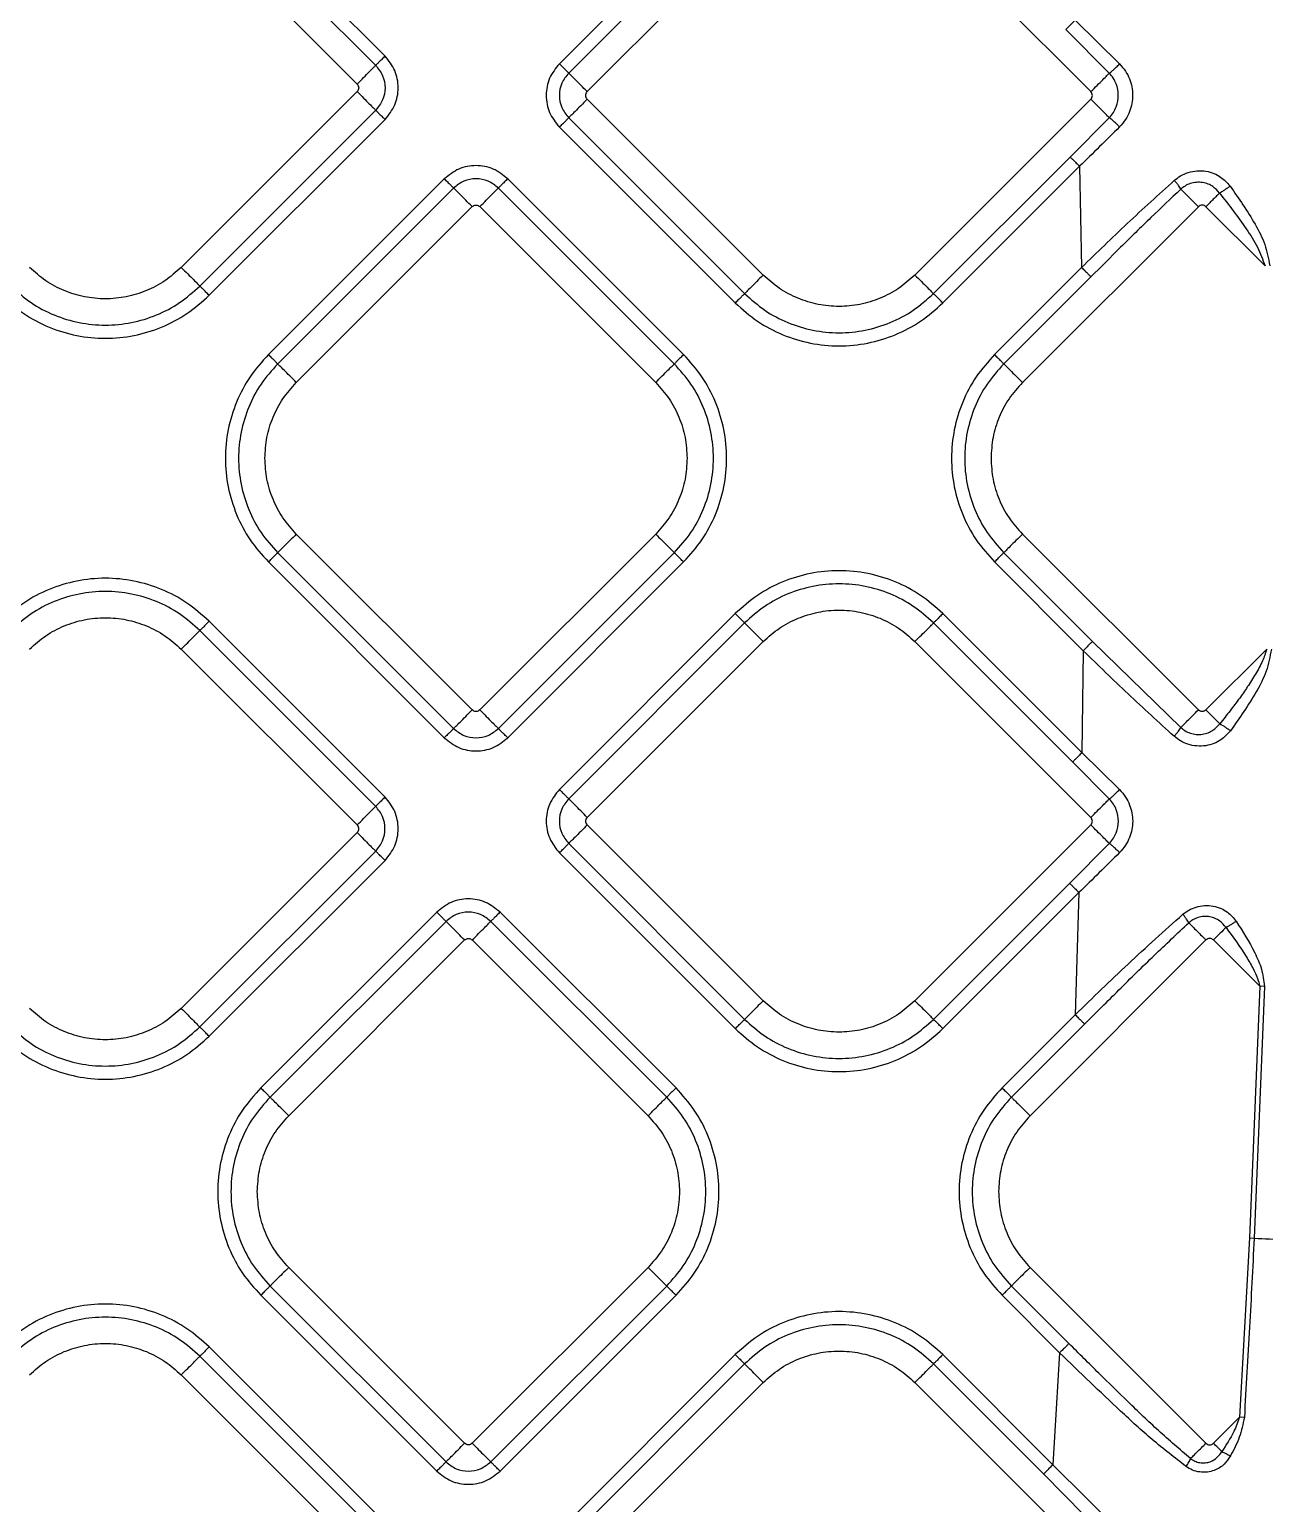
# Model space of a CAD drawing. Extents: x 400 to 501, y 484 to 634.
# Drawn here: x 463.91 to 468.53, y 547.55 to 553.08 of the extents above; entities that cross this region are included whole.
import ezdxf

# ---------------------------------------------------------------- set-up
doc = ezdxf.new("R2010")
doc.units = 0
doc.header["$MEASUREMENT"] = 0
doc.layers.add('DIM', color=3, linetype='Continuous')
doc.layers.add('GEOMETRY', color=3, linetype='Continuous', lineweight=25)

# ---------------------------------------------------------------- blocks, each defined once
blk = doc.blocks.new('2026 GRANDEE')
at = {"layer": 'GEOMETRY', "ltscale": 16}
for p, q in [((14.7777, -43.8971), (14.1189, -43.2383)), ((14.8126, -43.8623), (14.1538, -43.2034)), ((16.1244, -43.2319), (15.4656, -43.8908)), ((16.1593, -43.2668), (15.5005, -43.9256)), ((14.0492, -43.308), (14.708, -43.9669)), ((15.5702, -43.9954), (16.229, -43.3365)), ((16.7971, -43.3365), (17.456, -43.9954)), ((17.3974, -43.7276), (17.5637, -43.8915)), ((17.5251, -43.9262), (17.3625, -43.7624)), ((14.708, -43.9951), (14.0492, -44.654)), ((14.1189, -44.7237), (14.7777, -44.0649)), ((16.229, -44.6825), (15.5702, -44.0236)), ((17.456, -44.0236), (16.7971, -44.6825)), ((14.1538, -44.7586), (14.8126, -44.0997)), ((15.4656, -44.1282), (16.1244, -44.7871)), ((15.5005, -44.0934), (16.1593, -44.7522)), ((17.3787, -44.2403), (17.5252, -44.0929)), ((16.8669, -44.7522), (17.3787, -44.2403)), ((16.9017, -44.7871), (17.4136, -44.2752)), ((17.4136, -44.2752), (17.4216, -44.6543)), ((15.0346, -44.3218), (14.3758, -44.9806)), ((15.9309, -44.9806), (15.2721, -44.3218)), ((15.0695, -44.3566), (14.4107, -45.0154)), ((15.896, -45.0154), (15.2372, -44.3566)), ((14.4804, -45.0852), (15.1392, -44.4263)), ((15.1675, -44.4263), (15.8263, -45.0852)), ((17.8587, -44.4264), (17.1999, -45.0852)), ((18.1086, -44.648), (17.887, -44.4264)), ((17.4216, -44.6543), (17.0953, -44.9806)), ((17.4564, -44.6892), (17.1301, -45.0155)), ((15.1392, -46.3121), (14.4804, -45.6533)), ((15.8263, -45.6533), (15.1675, -46.3121)), ((17.1999, -45.6533), (17.8587, -46.3122)), ((14.4107, -45.723), (15.0695, -46.3819)), ((15.2372, -46.3819), (15.896, -45.723)), ((17.1301, -45.7231), (17.4625, -46.0554)), ((14.3758, -45.7579), (15.0346, -46.4167)), ((15.2721, -46.4167), (15.9309, -45.7579)), ((17.0953, -45.7579), (17.4276, -46.0902)), ((16.1245, -45.9514), (15.4656, -46.6103)), ((17.4227, -46.4724), (16.9018, -45.9514)), ((14.8126, -46.6388), (14.1537, -45.9799)), ((16.1593, -45.9863), (15.5005, -46.6451)), ((17.3879, -46.5073), (16.8669, -45.9863)), ((14.7777, -46.6736), (14.1189, -46.0148)), ((15.5702, -46.7149), (16.229, -46.056)), ((16.7972, -46.056), (17.456, -46.7149)), ((17.4625, -46.0554), (17.7928, -46.3781)), ((14.0491, -46.0845), (14.708, -46.7434)), ((17.4276, -46.0902), (17.4227, -46.4724)), ((18.1147, -46.0845), (17.887, -46.3122)), ((17.5253, -46.6456), (17.3879, -46.5073)), ((17.4227, -46.4724), (17.5635, -46.611)), ((14.708, -46.7716), (14.0491, -47.4305)), ((16.229, -47.402), (15.5702, -46.7431)), ((17.456, -46.7431), (16.7972, -47.402)), ((15.5005, -46.8129), (16.1593, -47.4717)), ((17.3768, -46.9618), (17.5253, -46.8124)), ((14.1189, -47.5002), (14.7777, -46.8414)), ((14.1537, -47.5351), (14.8126, -46.8762)), ((15.4656, -46.8477), (16.1245, -47.5066)), ((16.8669, -47.4717), (17.3768, -46.9618)), ((16.9018, -47.5066), (17.4117, -46.9966)), ((17.4117, -46.9966), (17.3978, -47.4546)), ((15.0061, -47.0698), (14.3473, -47.7286)), ((15.041, -47.1046), (14.3821, -47.7635)), ((15.8675, -47.7635), (15.2087, -47.1046)), ((15.9024, -47.7286), (15.2436, -47.0698)), ((14.4519, -47.8332), (15.1107, -47.1744)), ((15.139, -47.1744), (15.7978, -47.8332)), ((17.8872, -47.1743), (17.2284, -47.8332)), ((18.0887, -47.3476), (17.9155, -47.1743)), ((18.0887, -47.3476), (18.0503, -48.2908)), ((18.1063, -47.3481), (18.0679, -48.2917)), ((18.1063, -47.3481), (18.0887, -47.3476)), ((17.3978, -47.4546), (17.1238, -47.7286)), ((17.4327, -47.4894), (17.1587, -47.7634)), ((18.0502, -48.2908), (18.0134, -48.9623)), ((18.0503, -48.2908), (18.0679, -48.2917)), ((15.1107, -49.0602), (14.4519, -48.4013)), ((15.7978, -48.4013), (15.139, -49.0602)), ((17.2284, -48.4013), (17.8872, -49.0601)), ((14.3821, -48.4711), (15.041, -49.1299)), ((15.2087, -49.1299), (15.8675, -48.4711)), ((17.1587, -48.471), (17.3741, -48.6865)), ((14.3473, -48.5059), (15.0061, -49.1647)), ((15.2436, -49.1648), (15.9024, -48.5059)), ((17.1238, -48.5059), (17.3393, -48.7214)), ((14.8126, -49.3583), (14.1538, -48.6994)), ((14.7777, -49.3931), (14.1189, -48.7343)), ((16.1244, -48.7279), (15.4656, -49.3868)), ((16.1593, -48.7628), (15.5005, -49.4216)), ((17.2794, -49.1753), (16.8669, -48.7628)), ((17.3143, -49.1405), (16.9017, -48.7279)), ((17.3393, -48.7214), (17.3143, -49.1405)), ((14.0492, -48.804), (14.708, -49.4629)), ((15.5702, -49.4914), (16.229, -48.8325)), ((16.7971, -48.8325), (17.456, -49.4914)), ((17.9155, -49.0601), (18.0134, -48.9623)), ((18.031, -48.9633), (18.0134, -48.9623)), ((17.3143, -49.1405), (17.5644, -49.39)), ((17.5238, -49.4235), (17.2794, -49.1753))]:
    blk.add_line(p, q, dxfattribs=at)
for points in [[(17.3974, -43.7276), (17.3932, -43.7317), (17.3849, -43.74), (17.3741, -43.7508), (17.3658, -43.7591), (17.3636, -43.7613), (17.3625, -43.7624)], [(14.708, -43.9669), (14.7163, -43.9586), (14.7328, -43.942), (14.7545, -43.9204), (14.7711, -43.9038), (14.7755, -43.8993), (14.7777, -43.8971)], [(14.8126, -43.8623), (14.8085, -43.8664), (14.8002, -43.8747), (14.7893, -43.8855), (14.781, -43.8938), (14.7788, -43.896), (14.7777, -43.8971)], [(15.4656, -43.8908), (15.4697, -43.8949), (15.478, -43.9032), (15.4888, -43.914), (15.4971, -43.9223), (15.4993, -43.9245), (15.5005, -43.9256)], [(15.5702, -43.9954), (15.5619, -43.9871), (15.5453, -43.9705), (15.5237, -43.9489), (15.5071, -43.9323), (15.5027, -43.9279), (15.5005, -43.9256)], [(17.456, -43.9954), (17.464, -43.9873), (17.4801, -43.9713), (17.5012, -43.9501), (17.5178, -43.9336), (17.5227, -43.9287), (17.5251, -43.9262)], [(14.708, -43.9951), (14.7163, -44.0034), (14.7328, -44.02), (14.7545, -44.0416), (14.7711, -44.0582), (14.7755, -44.0626), (14.7777, -44.0649)], [(14.7777, -44.0649), (14.7788, -44.066), (14.781, -44.0682), (14.7893, -44.0765), (14.8002, -44.0873), (14.8085, -44.0956), (14.8126, -44.0997)], [(15.5702, -44.0236), (15.5619, -44.0319), (15.5453, -44.0485), (15.5237, -44.0701), (15.5071, -44.0867), (15.5027, -44.0912), (15.5005, -44.0934)], [(17.5252, -44.0929), (17.5228, -44.0904), (17.5179, -44.0856), (17.5013, -44.069), (17.4801, -44.0478), (17.464, -44.0317), (17.456, -44.0236)], [(15.4656, -44.1282), (15.4697, -44.1241), (15.478, -44.1158), (15.4888, -44.105), (15.4971, -44.0967), (15.4993, -44.0945), (15.5005, -44.0934)], [(17.3787, -44.2403), (17.3799, -44.2414), (17.3821, -44.2436), (17.3904, -44.2519), (17.4012, -44.2628), (17.4095, -44.271), (17.4136, -44.2752)], [(15.0346, -44.3218), (15.0388, -44.3259), (15.047, -44.3342), (15.0579, -44.345), (15.0662, -44.3533), (15.0684, -44.3555), (15.0695, -44.3566)], [(15.2721, -44.3218), (15.2679, -44.3259), (15.2597, -44.3342), (15.2488, -44.345), (15.2405, -44.3533), (15.2383, -44.3555), (15.2372, -44.3566)], [(15.1392, -44.4263), (15.1309, -44.4181), (15.1144, -44.4015), (15.0927, -44.3798), (15.0761, -44.3633), (15.0717, -44.3588), (15.0695, -44.3566)], [(15.1675, -44.4263), (15.1758, -44.4181), (15.1923, -44.4015), (15.214, -44.3798), (15.2306, -44.3633), (15.235, -44.3588), (15.2372, -44.3566)], [(17.7931, -44.3607), (17.7962, -44.3639), (17.8026, -44.3702), (17.8186, -44.3862), (17.8377, -44.4053), (17.8517, -44.4193), (17.8587, -44.4264)], [(17.9381, -44.3752), (17.9346, -44.3787), (17.9276, -44.3857), (17.915, -44.3984), (17.9013, -44.4121), (17.8917, -44.4216), (17.887, -44.4264)], [(14.0492, -44.654), (14.0295, -44.6715), (13.9902, -44.7066), (13.9197, -44.7433), (13.844, -44.7665), (13.7651, -44.7742), (13.6862, -44.7665), (13.6105, -44.7433), (13.54, -44.7066), (13.5007, -44.6715), (13.481, -44.654)], [(14.0492, -44.654), (14.0575, -44.6622), (14.074, -44.6788), (14.0957, -44.7005), (14.1123, -44.7171), (14.1167, -44.7215), (14.1189, -44.7237)], [(16.229, -44.6825), (16.2207, -44.6908), (16.2042, -44.7073), (16.1825, -44.729), (16.1659, -44.7456), (16.1615, -44.75), (16.1593, -44.7522)], [(16.7971, -44.6825), (16.7775, -44.7), (16.7382, -44.7351), (16.6677, -44.7718), (16.592, -44.795), (16.5131, -44.8027), (16.4342, -44.795), (16.3585, -44.7718), (16.288, -44.7351), (16.2487, -44.7), (16.229, -44.6825)], [(16.7971, -44.6825), (16.8054, -44.6908), (16.822, -44.7073), (16.8436, -44.729), (16.8602, -44.7456), (16.8647, -44.75), (16.8669, -44.7522)], [(17.4216, -44.6543), (17.4257, -44.6585), (17.434, -44.6667), (17.4448, -44.6776), (17.4531, -44.6859), (17.4553, -44.6881), (17.4564, -44.6892)], [(13.4113, -44.7237), (13.4358, -44.7455), (13.4847, -44.7892), (13.5726, -44.835), (13.6668, -44.8638), (13.7651, -44.8734), (13.8634, -44.8638), (13.9576, -44.835), (14.0455, -44.7892), (14.0944, -44.7455), (14.1189, -44.7237)], [(14.1538, -44.7586), (14.1496, -44.7544), (14.1413, -44.7461), (14.1305, -44.7353), (14.1222, -44.727), (14.12, -44.7248), (14.1189, -44.7237)], [(13.3765, -44.7586), (13.4033, -44.7825), (13.4571, -44.8305), (13.5536, -44.8808), (13.6571, -44.9125), (13.7651, -44.9231), (13.8731, -44.9125), (13.9766, -44.8808), (14.0731, -44.8305), (14.1269, -44.7825), (14.1538, -44.7586)], [(16.1244, -44.7871), (16.1286, -44.7829), (16.1368, -44.7746), (16.1477, -44.7638), (16.156, -44.7555), (16.1582, -44.7533), (16.1593, -44.7522)], [(16.1244, -44.7871), (16.1513, -44.8111), (16.2051, -44.859), (16.3016, -44.9093), (16.4051, -44.941), (16.5131, -44.9516), (16.621, -44.941), (16.7246, -44.9093), (16.8211, -44.859), (16.8748, -44.8111), (16.9017, -44.7871)], [(16.1593, -44.7522), (16.1838, -44.774), (16.2327, -44.8177), (16.3205, -44.8635), (16.4148, -44.8923), (16.5131, -44.9019), (16.6114, -44.8923), (16.7056, -44.8635), (16.7934, -44.8177), (16.8424, -44.774), (16.8669, -44.7522)], [(16.9017, -44.7871), (16.8976, -44.7829), (16.8893, -44.7746), (16.8785, -44.7638), (16.8702, -44.7555), (16.868, -44.7533), (16.8669, -44.7522)], [(14.3758, -44.9806), (14.3518, -45.0075), (14.3038, -45.0612), (14.2536, -45.1577), (14.2218, -45.2613), (14.2113, -45.3692), (14.2218, -45.4772), (14.2536, -45.5807), (14.3038, -45.6772), (14.3518, -45.731), (14.3758, -45.7579)], [(14.4107, -45.0154), (14.3888, -45.0399), (14.3451, -45.0889), (14.2994, -45.1767), (14.2705, -45.271), (14.2609, -45.3692), (14.2705, -45.4675), (14.2994, -45.5618), (14.3451, -45.6496), (14.3888, -45.6986), (14.4107, -45.723)], [(14.3758, -44.9806), (14.3799, -44.9847), (14.3882, -44.993), (14.399, -45.0038), (14.4073, -45.0121), (14.4095, -45.0143), (14.4107, -45.0154)], [(14.4804, -45.0852), (14.4721, -45.0769), (14.4555, -45.0603), (14.4339, -45.0387), (14.4173, -45.0221), (14.4129, -45.0177), (14.4107, -45.0154)], [(15.8263, -45.0852), (15.8346, -45.0769), (15.8512, -45.0603), (15.8728, -45.0387), (15.8894, -45.0221), (15.8938, -45.0177), (15.896, -45.0154)], [(15.9309, -44.9806), (15.9268, -44.9847), (15.9185, -44.993), (15.9077, -45.0038), (15.8994, -45.0121), (15.8972, -45.0143), (15.896, -45.0154)], [(15.896, -45.723), (15.9179, -45.6986), (15.9616, -45.6496), (16.0073, -45.5618), (16.0362, -45.4675), (16.0458, -45.3692), (16.0362, -45.271), (16.0073, -45.1767), (15.9616, -45.0889), (15.9179, -45.0399), (15.896, -45.0154)], [(15.9309, -45.7579), (15.9549, -45.731), (16.0029, -45.6772), (16.0531, -45.5807), (16.0849, -45.4772), (16.0954, -45.3692), (16.0849, -45.2613), (16.0531, -45.1577), (16.0029, -45.0612), (15.9549, -45.0075), (15.9309, -44.9806)], [(17.0953, -44.9806), (17.0713, -45.0075), (17.0233, -45.0613), (16.973, -45.1578), (16.9413, -45.2613), (16.9308, -45.3693), (16.9413, -45.4772), (16.973, -45.5808), (17.0233, -45.6773), (17.0713, -45.731), (17.0953, -45.7579)], [(17.1301, -45.0155), (17.1083, -45.04), (17.0646, -45.0889), (17.0189, -45.1767), (16.99, -45.271), (16.9804, -45.3693), (16.99, -45.4675), (17.0189, -45.5618), (17.0646, -45.6496), (17.1083, -45.6986), (17.1301, -45.7231)], [(17.0953, -44.9806), (17.0994, -44.9848), (17.1077, -44.993), (17.1185, -45.0039), (17.1268, -45.0122), (17.129, -45.0144), (17.1301, -45.0155)], [(17.1301, -45.0155), (17.1324, -45.0177), (17.1368, -45.0221), (17.1534, -45.0387), (17.175, -45.0604), (17.1916, -45.0769), (17.1999, -45.0852)], [(14.3627, -45.3692), (14.3642, -45.3429), (14.3672, -45.2903), (14.3912, -45.2146), (14.4277, -45.1441), (14.4628, -45.1048), (14.4804, -45.0852)], [(15.8263, -45.0852), (15.8439, -45.1048), (15.879, -45.1441), (15.9155, -45.2146), (15.9395, -45.2903), (15.9425, -45.3429), (15.944, -45.3692)], [(17.1999, -45.0852), (17.1823, -45.1049), (17.1472, -45.1441), (17.1107, -45.2147), (17.0867, -45.2904), (17.0837, -45.343), (17.0822, -45.3693)], [(14.4804, -45.6533), (14.4628, -45.6337), (14.4277, -45.5944), (14.3912, -45.5238), (14.3672, -45.4481), (14.3642, -45.3955), (14.3627, -45.3692)], [(15.944, -45.3692), (15.9425, -45.3955), (15.9395, -45.4481), (15.9155, -45.5238), (15.879, -45.5944), (15.8439, -45.6337), (15.8263, -45.6533)], [(17.0822, -45.3693), (17.0837, -45.3956), (17.0867, -45.4482), (17.1107, -45.5239), (17.1472, -45.5944), (17.1823, -45.6337), (17.1999, -45.6533)], [(14.4804, -45.6533), (14.4721, -45.6616), (14.4555, -45.6781), (14.4339, -45.6998), (14.4173, -45.7164), (14.4129, -45.7208), (14.4107, -45.723)], [(15.8263, -45.6533), (15.8346, -45.6616), (15.8512, -45.6781), (15.8728, -45.6998), (15.8894, -45.7164), (15.8938, -45.7208), (15.896, -45.723)], [(17.1999, -45.6533), (17.1916, -45.6616), (17.175, -45.6782), (17.1534, -45.6998), (17.1368, -45.7164), (17.1324, -45.7208), (17.1301, -45.7231)], [(14.3758, -45.7579), (14.3799, -45.7537), (14.3882, -45.7455), (14.399, -45.7346), (14.4073, -45.7263), (14.4095, -45.7241), (14.4107, -45.723)], [(15.9309, -45.7579), (15.9268, -45.7537), (15.9185, -45.7455), (15.9077, -45.7346), (15.8994, -45.7263), (15.8972, -45.7241), (15.896, -45.723)], [(17.0953, -45.7579), (17.0994, -45.7538), (17.1077, -45.7455), (17.1185, -45.7347), (17.1268, -45.7264), (17.129, -45.7242), (17.1301, -45.7231)], [(16.9018, -45.9514), (16.8749, -45.9274), (16.8211, -45.8795), (16.7246, -45.8292), (16.6211, -45.7975), (16.5131, -45.7869), (16.4051, -45.7975), (16.3016, -45.8292), (16.2051, -45.8795), (16.1513, -45.9274), (16.1245, -45.9514)], [(14.1537, -45.9799), (14.1268, -45.956), (14.0731, -45.908), (13.9766, -45.8577), (13.873, -45.826), (13.7651, -45.8154), (13.6571, -45.826), (13.5536, -45.8577), (13.4571, -45.908), (13.4033, -45.956), (13.3764, -45.9799)], [(16.8669, -45.9863), (16.8424, -45.9645), (16.7935, -45.9208), (16.7056, -45.875), (16.6114, -45.8462), (16.5131, -45.8366), (16.4148, -45.8462), (16.3206, -45.875), (16.2327, -45.9208), (16.1838, -45.9645), (16.1593, -45.9863)], [(14.1189, -46.0148), (14.0944, -45.993), (14.0454, -45.9493), (13.9576, -45.9035), (13.8634, -45.8747), (13.7651, -45.8651), (13.6668, -45.8747), (13.5725, -45.9035), (13.4847, -45.9493), (13.4358, -45.993), (13.4113, -46.0148)], [(16.1245, -45.9514), (16.1286, -45.9556), (16.1369, -45.9639), (16.1477, -45.9747), (16.156, -45.983), (16.1582, -45.9852), (16.1593, -45.9863)], [(16.229, -46.056), (16.2487, -46.0385), (16.288, -46.0034), (16.3585, -45.9667), (16.4342, -45.9435), (16.5131, -45.9358), (16.592, -45.9435), (16.6677, -45.9667), (16.7382, -46.0034), (16.7775, -46.0385), (16.7972, -46.056)], [(16.9018, -45.9514), (16.8976, -45.9556), (16.8893, -45.9639), (16.8785, -45.9747), (16.8702, -45.983), (16.868, -45.9852), (16.8669, -45.9863)], [(13.481, -46.0845), (13.5007, -46.067), (13.54, -46.0319), (13.6105, -45.9952), (13.6862, -45.972), (13.7651, -45.9643), (13.844, -45.972), (13.9197, -45.9952), (13.9902, -46.0319), (14.0295, -46.067), (14.0491, -46.0845)], [(14.1537, -45.9799), (14.1496, -45.9841), (14.1413, -45.9924), (14.1305, -46.0032), (14.1222, -46.0115), (14.12, -46.0137), (14.1189, -46.0148)], [(16.229, -46.056), (16.2208, -46.0477), (16.2042, -46.0312), (16.1826, -46.0095), (16.166, -45.9929), (16.1615, -45.9885), (16.1593, -45.9863)], [(16.7972, -46.056), (16.8055, -46.0477), (16.822, -46.0312), (16.8437, -46.0095), (16.8603, -45.9929), (16.8647, -45.9885), (16.8669, -45.9863)], [(14.0491, -46.0845), (14.0574, -46.0763), (14.074, -46.0597), (14.0956, -46.038), (14.1122, -46.0214), (14.1167, -46.017), (14.1189, -46.0148)], [(17.4625, -46.0554), (17.4614, -46.0565), (17.4591, -46.0587), (17.4508, -46.067), (17.44, -46.0778), (17.4317, -46.0861), (17.4276, -46.0902)], [(15.0695, -46.3819), (15.0717, -46.3796), (15.0761, -46.3752), (15.0927, -46.3586), (15.1144, -46.337), (15.1309, -46.3204), (15.1392, -46.3121)], [(15.1675, -46.3121), (15.1758, -46.3204), (15.1923, -46.337), (15.214, -46.3586), (15.2306, -46.3752), (15.235, -46.3796), (15.2372, -46.3819)], [(17.7928, -46.3781), (17.7959, -46.375), (17.8022, -46.3687), (17.8182, -46.3527), (17.8374, -46.3334), (17.8516, -46.3193), (17.8587, -46.3122)], [(17.939, -46.3642), (17.9355, -46.3607), (17.9285, -46.3537), (17.9156, -46.3408), (17.9016, -46.3268), (17.8919, -46.317), (17.887, -46.3122)], [(15.0695, -46.3819), (15.0684, -46.383), (15.0662, -46.3852), (15.0579, -46.3935), (15.047, -46.4043), (15.0388, -46.4126), (15.0346, -46.4167)], [(15.2721, -46.4167), (15.2679, -46.4126), (15.2597, -46.4043), (15.2488, -46.3935), (15.2405, -46.3852), (15.2383, -46.383), (15.2372, -46.3819)], [(17.4227, -46.4724), (17.4186, -46.4766), (17.4103, -46.4848), (17.3995, -46.4957), (17.3912, -46.504), (17.389, -46.5062), (17.3879, -46.5073)], [(15.4656, -46.6103), (15.4698, -46.6144), (15.478, -46.6227), (15.4889, -46.6335), (15.4972, -46.6418), (15.4994, -46.644), (15.5005, -46.6451)], [(14.708, -46.7434), (14.7163, -46.7351), (14.7328, -46.7185), (14.7545, -46.6969), (14.7711, -46.6803), (14.7755, -46.6759), (14.7777, -46.6736)], [(14.8126, -46.6388), (14.8084, -46.6429), (14.8001, -46.6512), (14.7893, -46.662), (14.781, -46.6703), (14.7788, -46.6725), (14.7777, -46.6736)], [(15.5702, -46.7149), (15.5619, -46.7066), (15.5454, -46.69), (15.5237, -46.6684), (15.5071, -46.6518), (15.5027, -46.6473), (15.5005, -46.6451)], [(17.456, -46.7149), (17.4641, -46.7068), (17.4802, -46.6906), (17.5015, -46.6694), (17.5181, -46.6528), (17.5229, -46.648), (17.5253, -46.6456)], [(14.708, -46.7716), (14.7163, -46.7799), (14.7328, -46.7965), (14.7545, -46.8181), (14.7711, -46.8347), (14.7755, -46.8392), (14.7777, -46.8414)], [(15.5702, -46.7431), (15.5619, -46.7514), (15.5454, -46.768), (15.5237, -46.7896), (15.5071, -46.8062), (15.5027, -46.8106), (15.5005, -46.8129)], [(17.5253, -46.8124), (17.5228, -46.81), (17.518, -46.8051), (17.5014, -46.7886), (17.4802, -46.7673), (17.4641, -46.7512), (17.456, -46.7431)], [(15.4656, -46.8477), (15.4698, -46.8436), (15.478, -46.8353), (15.4889, -46.8245), (15.4972, -46.8162), (15.4994, -46.814), (15.5005, -46.8129)], [(14.8126, -46.8762), (14.8084, -46.8721), (14.8001, -46.8638), (14.7893, -46.853), (14.781, -46.8447), (14.7788, -46.8425), (14.7777, -46.8414)], [(17.3768, -46.9618), (17.3779, -46.9629), (17.3801, -46.9651), (17.3884, -46.9734), (17.3992, -46.9842), (17.4075, -46.9925), (17.4117, -46.9966)], [(15.0061, -47.0698), (15.0103, -47.0739), (15.0185, -47.0822), (15.0294, -47.093), (15.0377, -47.1013), (15.0399, -47.1035), (15.041, -47.1046)], [(15.1107, -47.1744), (15.1024, -47.1661), (15.0859, -47.1495), (15.0642, -47.1279), (15.0476, -47.1113), (15.0432, -47.1069), (15.041, -47.1046)], [(15.139, -47.1744), (15.1473, -47.1661), (15.1638, -47.1495), (15.1855, -47.1279), (15.2021, -47.1113), (15.2065, -47.1069), (15.2087, -47.1046)], [(15.2436, -47.0698), (15.2394, -47.0739), (15.2311, -47.0822), (15.2203, -47.093), (15.212, -47.1013), (15.2098, -47.1035), (15.2087, -47.1046)], [(17.8229, -47.1101), (17.8263, -47.1134), (17.8329, -47.12), (17.8486, -47.1357), (17.867, -47.1542), (17.8805, -47.1676), (17.8872, -47.1743)], [(17.9624, -47.1274), (17.9554, -47.1344), (17.9414, -47.1484), (17.9241, -47.1657), (17.9155, -47.1743)], [(14.0491, -47.4305), (14.0295, -47.448), (13.9902, -47.4831), (13.9197, -47.5198), (13.844, -47.543), (13.7651, -47.5507), (13.6862, -47.543), (13.6105, -47.5198), (13.54, -47.4831), (13.5007, -47.448), (13.481, -47.4305)], [(14.0491, -47.4305), (14.0574, -47.4388), (14.074, -47.4553), (14.0956, -47.477), (14.1122, -47.4936), (14.1167, -47.498), (14.1189, -47.5002)], [(16.229, -47.402), (16.2208, -47.4102), (16.2042, -47.4268), (16.1826, -47.4485), (16.166, -47.4651), (16.1615, -47.4695), (16.1593, -47.4717)], [(16.7972, -47.402), (16.7775, -47.4195), (16.7382, -47.4546), (16.6677, -47.4913), (16.592, -47.5145), (16.5131, -47.5222), (16.4342, -47.5145), (16.3585, -47.4913), (16.288, -47.4546), (16.2487, -47.4195), (16.229, -47.402)], [(16.7972, -47.402), (16.8055, -47.4102), (16.822, -47.4268), (16.8437, -47.4485), (16.8603, -47.4651), (16.8647, -47.4695), (16.8669, -47.4717)], [(13.4113, -47.5002), (13.4358, -47.522), (13.4847, -47.5657), (13.5725, -47.6115), (13.6668, -47.6403), (13.7651, -47.6499), (13.8634, -47.6403), (13.9576, -47.6115), (14.0454, -47.5657), (14.0944, -47.522), (14.1189, -47.5002)], [(14.1537, -47.5351), (14.1496, -47.5309), (14.1413, -47.5226), (14.1305, -47.5118), (14.1222, -47.5035), (14.12, -47.5013), (14.1189, -47.5002)], [(16.1245, -47.5066), (16.1286, -47.5024), (16.1369, -47.4941), (16.1477, -47.4833), (16.156, -47.475), (16.1582, -47.4728), (16.1593, -47.4717)], [(16.1593, -47.4717), (16.1838, -47.4935), (16.2327, -47.5372), (16.3206, -47.583), (16.4148, -47.6118), (16.5131, -47.6214), (16.6114, -47.6118), (16.7056, -47.583), (16.7935, -47.5372), (16.8424, -47.4935), (16.8669, -47.4717)], [(16.9018, -47.5066), (16.8976, -47.5024), (16.8893, -47.4941), (16.8785, -47.4833), (16.8702, -47.475), (16.868, -47.4728), (16.8669, -47.4717)], [(17.3978, -47.4546), (17.4019, -47.4587), (17.4102, -47.467), (17.421, -47.4778), (17.4293, -47.4861), (17.4316, -47.4883), (17.4327, -47.4894)], [(13.3764, -47.5351), (13.4033, -47.5591), (13.4571, -47.607), (13.5536, -47.6573), (13.6571, -47.689), (13.7651, -47.6996), (13.873, -47.689), (13.9766, -47.6573), (14.0731, -47.607), (14.1268, -47.5591), (14.1537, -47.5351)], [(16.1245, -47.5066), (16.1513, -47.5305), (16.2051, -47.5785), (16.3016, -47.6288), (16.4051, -47.6605), (16.5131, -47.6711), (16.6211, -47.6605), (16.7246, -47.6288), (16.8211, -47.5785), (16.8749, -47.5305), (16.9018, -47.5066)], [(14.3473, -47.7286), (14.3233, -47.7555), (14.2753, -47.8093), (14.225, -47.9058), (14.1933, -48.0093), (14.1828, -48.1173), (14.1933, -48.2252), (14.225, -48.3288), (14.2753, -48.4253), (14.3233, -48.479), (14.3473, -48.5059)], [(14.3821, -47.7635), (14.3603, -47.788), (14.3166, -47.8369), (14.2709, -47.9247), (14.242, -48.019), (14.2324, -48.1173), (14.242, -48.2155), (14.2709, -48.3098), (14.3166, -48.3976), (14.3603, -48.4466), (14.3821, -48.4711)], [(14.3473, -47.7286), (14.3514, -47.7328), (14.3597, -47.741), (14.3705, -47.7519), (14.3788, -47.7602), (14.381, -47.7624), (14.3821, -47.7635)], [(14.4519, -47.8332), (14.4436, -47.8249), (14.427, -47.8084), (14.4054, -47.7867), (14.3888, -47.7701), (14.3844, -47.7657), (14.3821, -47.7635)], [(15.7978, -47.8332), (15.8061, -47.8249), (15.8226, -47.8084), (15.8443, -47.7867), (15.8609, -47.7701), (15.8653, -47.7657), (15.8675, -47.7635)], [(15.9024, -47.7286), (15.8983, -47.7328), (15.89, -47.741), (15.8792, -47.7519), (15.8709, -47.7602), (15.8686, -47.7624), (15.8675, -47.7635)], [(15.8675, -48.4711), (15.8894, -48.4466), (15.9331, -48.3976), (15.9788, -48.3098), (16.0077, -48.2155), (16.0173, -48.1173), (16.0077, -48.019), (15.9788, -47.9247), (15.9331, -47.8369), (15.8894, -47.788), (15.8675, -47.7635)], [(15.9024, -48.5059), (15.9264, -48.479), (15.9744, -48.4253), (16.0246, -48.3288), (16.0563, -48.2252), (16.0669, -48.1173), (16.0563, -48.0093), (16.0246, -47.9058), (15.9744, -47.8093), (15.9264, -47.7555), (15.9024, -47.7286)], [(17.1238, -47.7286), (17.0998, -47.7555), (17.0518, -47.8092), (17.0016, -47.9057), (16.9698, -48.0093), (16.9593, -48.1172), (16.9698, -48.2252), (17.0016, -48.3287), (17.0518, -48.4252), (17.0998, -48.479), (17.1238, -48.5059)], [(17.1587, -47.7634), (17.1368, -47.7879), (17.0931, -47.8369), (17.0474, -47.9247), (17.0185, -48.019), (17.0089, -48.1172), (17.0185, -48.2155), (17.0474, -48.3098), (17.0931, -48.3976), (17.1368, -48.4466), (17.1587, -48.471)], [(17.1238, -47.7286), (17.1279, -47.7327), (17.1362, -47.741), (17.147, -47.7518), (17.1553, -47.7601), (17.1575, -47.7623), (17.1587, -47.7634)], [(17.1587, -47.7634), (17.1609, -47.7657), (17.1653, -47.7701), (17.1819, -47.7867), (17.2035, -47.8083), (17.2201, -47.8249), (17.2284, -47.8332)], [(14.3342, -48.1173), (14.3357, -48.091), (14.3387, -48.0384), (14.3627, -47.9627), (14.3992, -47.8921), (14.4343, -47.8529), (14.4519, -47.8332)], [(15.7978, -47.8332), (15.8154, -47.8529), (15.8505, -47.8921), (15.887, -47.9627), (15.911, -48.0384), (15.914, -48.091), (15.9155, -48.1173)], [(17.2284, -47.8332), (17.2108, -47.8528), (17.1757, -47.8921), (17.1392, -47.9626), (17.1152, -48.0383), (17.1122, -48.0909), (17.1107, -48.1172)], [(14.4519, -48.4013), (14.4343, -48.3817), (14.3992, -48.3424), (14.3627, -48.2719), (14.3387, -48.1962), (14.3357, -48.1436), (14.3342, -48.1173)], [(15.9155, -48.1173), (15.914, -48.1436), (15.911, -48.1962), (15.887, -48.2719), (15.8505, -48.3424), (15.8154, -48.3817), (15.7978, -48.4013)], [(17.1107, -48.1172), (17.1122, -48.1435), (17.1152, -48.1961), (17.1392, -48.2718), (17.1757, -48.3424), (17.2108, -48.3817), (17.2284, -48.4013)], [(14.4519, -48.4013), (14.4436, -48.4096), (14.427, -48.4262), (14.4054, -48.4478), (14.3888, -48.4644), (14.3844, -48.4688), (14.3821, -48.4711)], [(15.7978, -48.4013), (15.8061, -48.4096), (15.8226, -48.4262), (15.8443, -48.4478), (15.8609, -48.4644), (15.8653, -48.4688), (15.8675, -48.4711)], [(17.2284, -48.4013), (17.2201, -48.4096), (17.2035, -48.4261), (17.1819, -48.4478), (17.1653, -48.4644), (17.1609, -48.4688), (17.1587, -48.471)], [(14.3473, -48.5059), (14.3514, -48.5018), (14.3597, -48.4935), (14.3705, -48.4827), (14.3788, -48.4744), (14.381, -48.4722), (14.3821, -48.4711)], [(15.9024, -48.5059), (15.8983, -48.5018), (15.89, -48.4935), (15.8792, -48.4827), (15.8709, -48.4744), (15.8686, -48.4722), (15.8675, -48.4711)], [(17.1238, -48.5059), (17.1279, -48.5017), (17.1362, -48.4935), (17.147, -48.4826), (17.1553, -48.4743), (17.1575, -48.4721), (17.1587, -48.471)], [(14.1538, -48.6994), (14.1269, -48.6754), (14.0731, -48.6275), (13.9766, -48.5772), (13.8731, -48.5455), (13.7651, -48.5349), (13.6571, -48.5455), (13.5536, -48.5772), (13.4571, -48.6275), (13.4033, -48.6754), (13.3765, -48.6994)], [(14.1189, -48.7343), (14.0944, -48.7125), (14.0455, -48.6688), (13.9576, -48.623), (13.8634, -48.5942), (13.7651, -48.5846), (13.6668, -48.5942), (13.5726, -48.623), (13.4847, -48.6688), (13.4358, -48.7125), (13.4113, -48.7343)], [(16.9017, -48.7279), (16.8748, -48.704), (16.8211, -48.656), (16.7246, -48.6057), (16.621, -48.574), (16.5131, -48.5634), (16.4051, -48.574), (16.3016, -48.6057), (16.2051, -48.656), (16.1513, -48.704), (16.1244, -48.7279)], [(16.8669, -48.7628), (16.8424, -48.741), (16.7934, -48.6973), (16.7056, -48.6515), (16.6114, -48.6227), (16.5131, -48.6131), (16.4148, -48.6227), (16.3205, -48.6515), (16.2327, -48.6973), (16.1838, -48.741), (16.1593, -48.7628)], [(13.481, -48.804), (13.5007, -48.7865), (13.54, -48.7514), (13.6105, -48.7147), (13.6862, -48.6915), (13.7651, -48.6838), (13.844, -48.6915), (13.9197, -48.7147), (13.9902, -48.7514), (14.0295, -48.7865), (14.0492, -48.804)], [(14.1538, -48.6994), (14.1496, -48.7036), (14.1413, -48.7119), (14.1305, -48.7227), (14.1222, -48.731), (14.12, -48.7332), (14.1189, -48.7343)], [(16.229, -48.8325), (16.2487, -48.815), (16.288, -48.7799), (16.3585, -48.7432), (16.4342, -48.72), (16.5131, -48.7123), (16.592, -48.72), (16.6677, -48.7432), (16.7382, -48.7799), (16.7775, -48.815), (16.7971, -48.8325)], [(17.3741, -48.6865), (17.373, -48.6876), (17.3708, -48.6898), (17.3625, -48.6981), (17.3517, -48.709), (17.3434, -48.7172), (17.3393, -48.7214)], [(14.0492, -48.804), (14.0575, -48.7957), (14.074, -48.7792), (14.0957, -48.7575), (14.1123, -48.7409), (14.1167, -48.7365), (14.1189, -48.7343)], [(16.1244, -48.7279), (16.1286, -48.7321), (16.1368, -48.7404), (16.1477, -48.7512), (16.156, -48.7595), (16.1582, -48.7617), (16.1593, -48.7628)], [(16.229, -48.8325), (16.2207, -48.8243), (16.2042, -48.8077), (16.1825, -48.786), (16.1659, -48.7694), (16.1615, -48.765), (16.1593, -48.7628)], [(16.7971, -48.8325), (16.8054, -48.8243), (16.822, -48.8077), (16.8436, -48.786), (16.8602, -48.7694), (16.8647, -48.765), (16.8669, -48.7628)], [(16.9017, -48.7279), (16.8976, -48.7321), (16.8893, -48.7404), (16.8785, -48.7512), (16.8702, -48.7595), (16.868, -48.7617), (16.8669, -48.7628)], [(15.041, -49.1299), (15.0432, -49.1277), (15.0476, -49.1233), (15.0642, -49.1067), (15.0859, -49.085), (15.1024, -49.0684), (15.1107, -49.0602)], [(15.139, -49.0602), (15.1473, -49.0684), (15.1638, -49.085), (15.1855, -49.1067), (15.2021, -49.1233), (15.2065, -49.1277), (15.2087, -49.1299)], [(17.8294, -49.1179), (17.833, -49.1144), (17.8401, -49.1072), (17.8544, -49.093), (17.8703, -49.0771), (17.8816, -49.0658), (17.8872, -49.0601)], [(17.9467, -49.0913), (17.9417, -49.0863), (17.9317, -49.0763), (17.9209, -49.0655), (17.9155, -49.0601)], [(15.041, -49.1299), (15.0399, -49.131), (15.0377, -49.1332), (15.0294, -49.1415), (15.0185, -49.1523), (15.0103, -49.1606), (15.0061, -49.1647)], [(15.2436, -49.1647), (15.2394, -49.1606), (15.2311, -49.1523), (15.2203, -49.1415), (15.212, -49.1332), (15.2098, -49.131), (15.2087, -49.1299)], [(17.3143, -49.1405), (17.3101, -49.1446), (17.3018, -49.1529), (17.291, -49.1637), (17.2827, -49.172), (17.2805, -49.1742), (17.2794, -49.1753)]]:
    blk.add_open_spline(points, degree=3, dxfattribs=at)
for points, knots in [([(14.7777, -43.8971), (14.7874, -43.9094), (14.8069, -43.9339), (14.8153, -43.981), (14.8069, -44.0281), (14.7874, -44.0526), (14.7777, -44.0649)], [0, 0, 0, 0, 0.249989, 0.499995, 0.750011, 1, 1, 1, 1]), ([(14.8126, -44.0997), (14.8263, -44.0824), (14.8538, -44.0477), (14.8658, -43.981), (14.8538, -43.9143), (14.8263, -43.8796), (14.8126, -43.8623)], [0, 0, 0, 0, 0.2500325, 0.5000052, 0.7499624, 1, 1, 1, 1]), ([(15.4656, -43.8908), (15.4518, -43.9081), (15.4243, -43.9428), (15.4124, -44.0095), (15.4243, -44.0762), (15.4518, -44.1109), (15.4656, -44.1282)], [0, 0, 0, 0, 0.250039, 0.499994, 0.749965, 1, 1, 1, 1]), ([(17.5251, -43.9262), (17.5267, -43.9252), (17.5297, -43.923), (17.5392, -43.9148), (17.5509, -43.9039), (17.5595, -43.8957), (17.5637, -43.8915)], [0, 0, 0, 0, 0.249996, 0.5, 0.750004, 1, 1, 1, 1]), ([(17.5637, -43.8915), (17.5715, -43.9003), (17.5866, -43.9173), (17.6062, -43.9563), (17.6169, -44.0087), (17.6066, -44.0613), (17.587, -44.1009), (17.5716, -44.1183), (17.5636, -44.1274)], [0, 0, 0, 0, 0.1349004, 0.2602033, 0.4965508, 0.73435, 0.8617049, 1, 1, 1, 1]), ([(14.708, -43.9669), (14.7096, -43.9689), (14.7129, -43.9731), (14.7144, -43.981), (14.7129, -43.9889), (14.7096, -43.9931), (14.708, -43.9951)], [0, 0, 0, 0, 0.250227, 0.500001, 0.749773, 1, 1, 1, 1]), ([(15.5005, -43.9256), (15.4907, -43.9379), (15.4713, -43.9624), (15.4629, -44.0095), (15.4713, -44.0566), (15.4907, -44.0811), (15.5005, -44.0934)], [0, 0, 0, 0, 0.249985, 0.499995, 0.750018, 1, 1, 1, 1]), ([(17.5252, -44.0929), (17.5307, -44.0865), (17.5413, -44.0742), (17.5548, -44.0462), (17.5619, -44.009), (17.5545, -43.972), (17.541, -43.9445), (17.5305, -43.9324), (17.5251, -43.9262)], [0, 0, 0, 0, 0.137021, 0.264602, 0.503185, 0.740508, 0.86612, 1, 1, 1, 1]), ([(15.5702, -44.0236), (15.5685, -44.0216), (15.5653, -44.0174), (15.5638, -44.0095), (15.5653, -44.0016), (15.5685, -43.9974), (15.5702, -43.9954)], [0, 0, 0, 0, 0.250227, 0.500001, 0.749773, 1, 1, 1, 1]), ([(17.456, -44.0236), (17.4576, -44.0216), (17.4609, -44.0174), (17.4623, -44.0095), (17.4609, -44.0016), (17.4576, -43.9974), (17.456, -43.9954)], [0, 0, 0, 0, 0.250227, 0.499999, 0.749773, 1, 1, 1, 1]), ([(17.5636, -44.1274), (17.5388, -44.1521), (17.489, -44.2015), (17.4387, -44.2506), (17.4136, -44.2752)], [0, 0, 0, 0, 0.499863, 1, 1, 1, 1]), ([(17.5636, -44.1274), (17.5594, -44.1232), (17.5509, -44.1149), (17.5392, -44.1042), (17.5297, -44.096), (17.5267, -44.0939), (17.5252, -44.0929)], [0, 0, 0, 0, 0.2499955, 0.5, 0.7500046, 1, 1, 1, 1]), ([(15.2721, -44.3218), (15.2547, -44.308), (15.22, -44.2805), (15.1534, -44.2686), (15.0867, -44.2805), (15.052, -44.308), (15.0346, -44.3218)], [0, 0, 0, 0, 0.250039, 0.499994, 0.749965, 1, 1, 1, 1]), ([(17.7691, -44.3277), (17.7766, -44.3219), (17.7923, -44.3096), (17.8212, -44.2972), (17.8536, -44.2907), (17.8867, -44.2921), (17.9167, -44.3008), (17.9491, -44.3176), (17.9666, -44.337), (17.9777, -44.3493)], [0, 0, 0, 0, 0.11913, 0.251006, 0.393634, 0.537768, 0.671546, 0.79155, 1, 1, 1, 1]), ([(15.2372, -44.3566), (15.225, -44.3469), (15.2004, -44.3275), (15.1533, -44.3191), (15.1063, -44.3275), (15.0817, -44.3469), (15.0695, -44.3566)], [0, 0, 0, 0, 0.249985, 0.499995, 0.750018, 1, 1, 1, 1]), ([(17.4216, -44.6543), (17.4783, -44.599), (17.5925, -44.4877), (17.71, -44.3813), (17.7691, -44.3277)], [0, 0, 0, 0, 0.496519, 1, 1, 1, 1]), ([(17.7931, -44.3607), (17.7921, -44.3589), (17.7903, -44.3552), (17.7847, -44.3471), (17.7776, -44.3378), (17.7719, -44.3311), (17.7691, -44.3277)], [0, 0, 0, 0, 0.249999, 0.5, 0.750001, 1, 1, 1, 1]), ([(17.9381, -44.3752), (17.9303, -44.3665), (17.9179, -44.3528), (17.8952, -44.3411), (17.8743, -44.335), (17.8514, -44.3343), (17.8289, -44.339), (17.809, -44.3479), (17.7982, -44.3566), (17.7931, -44.3607)], [0, 0, 0, 0, 0.210951, 0.332052, 0.464875, 0.607101, 0.749677, 0.881356, 1, 1, 1, 1]), ([(17.9777, -44.3493), (17.9744, -44.3519), (17.9676, -44.3571), (17.957, -44.3643), (17.9468, -44.3707), (17.941, -44.3737), (17.9381, -44.3752)], [0, 0, 0, 0, 0.2499993, 0.5, 0.7500007, 1, 1, 1, 1]), ([(17.9777, -44.3493), (18.0102, -44.3961), (18.0586, -44.4656), (18.1107, -44.5659), (18.1211, -44.6206), (18.1262, -44.6476)], [0, 0, 0, 0, 0.510139, 0.758349, 1, 1, 1, 1]), ([(17.7931, -44.3607), (17.7557, -44.396), (17.6798, -44.4677), (17.5681, -44.5779), (17.4935, -44.6523), (17.4564, -44.6892)], [0, 0, 0, 0, 0.32851, 0.667079, 1, 1, 1, 1]), ([(17.9381, -44.3752), (17.9722, -44.4194), (18.0227, -44.4848), (18.0815, -44.5756), (18.0998, -44.6244), (18.1086, -44.648)], [0, 0, 0, 0, 0.519389, 0.768078, 1, 1, 1, 1]), ([(15.1392, -44.4263), (15.1413, -44.4247), (15.1454, -44.4214), (15.1533, -44.42), (15.1613, -44.4214), (15.1654, -44.4247), (15.1675, -44.4263)], [0, 0, 0, 0, 0.2502271, 0.500001, 0.7497726, 1, 1, 1, 1]), ([(17.887, -44.4264), (17.8849, -44.4247), (17.8808, -44.4214), (17.8728, -44.42), (17.8649, -44.4214), (17.8608, -44.4247), (17.8587, -44.4264)], [0, 0, 0, 0, 0.249938, 0.499864, 0.749789, 1, 1, 1, 1]), ([(17.7684, -46.4112), (17.7105, -46.3585), (17.5954, -46.2538), (17.4833, -46.1445), (17.4276, -46.0902)], [0, 0, 0, 0, 0.503286, 1, 1, 1, 1]), ([(18.1147, -46.0845), (18.1099, -46.0992), (18.0995, -46.1319), (18.0729, -46.1784), (18.0435, -46.2251), (18.0115, -46.2708), (17.9771, -46.3167), (17.9521, -46.3479), (17.939, -46.3642)], [0, 0, 0, 0, 0.138959, 0.307477, 0.48085, 0.638326, 0.811344, 1, 1, 1, 1]), ([(18.1323, -46.0846), (18.1271, -46.1124), (18.1166, -46.1687), (18.0626, -46.2715), (18.0126, -46.3426), (17.9789, -46.3905)], [0, 0, 0, 0, 0.241736, 0.489969, 1, 1, 1, 1]), ([(15.1675, -46.3121), (15.1654, -46.3138), (15.1613, -46.317), (15.1533, -46.3185), (15.1454, -46.317), (15.1413, -46.3138), (15.1392, -46.3121)], [0, 0, 0, 0, 0.250227, 0.500001, 0.749773, 1, 1, 1, 1]), ([(17.887, -46.3122), (17.8849, -46.3138), (17.8808, -46.3171), (17.8728, -46.3185), (17.8649, -46.3171), (17.8608, -46.3138), (17.8587, -46.3122)], [0, 0, 0, 0, 0.2502271, 0.500001, 0.7497726, 1, 1, 1, 1]), ([(15.0695, -46.3819), (15.0817, -46.3916), (15.1063, -46.411), (15.1533, -46.4194), (15.2004, -46.411), (15.225, -46.3916), (15.2372, -46.3819)], [0, 0, 0, 0, 0.249985, 0.499995, 0.750018, 1, 1, 1, 1]), ([(17.7684, -46.4112), (17.7713, -46.4078), (17.7771, -46.4011), (17.7843, -46.3917), (17.79, -46.3836), (17.7918, -46.3799), (17.7928, -46.3781)], [0, 0, 0, 0, 0.249999, 0.5, 0.750001, 1, 1, 1, 1]), ([(17.9789, -46.3905), (17.9676, -46.4029), (17.9497, -46.4224), (17.9167, -46.4392), (17.8862, -46.4477), (17.8528, -46.4488), (17.8203, -46.442), (17.7915, -46.4294), (17.7758, -46.4171), (17.7684, -46.4112)], [0, 0, 0, 0, 0.209562, 0.330498, 0.465164, 0.609612, 0.751355, 0.881997, 1, 1, 1, 1]), ([(17.7928, -46.3781), (17.7979, -46.3822), (17.8086, -46.391), (17.8285, -46.4), (17.851, -46.405), (17.8742, -46.4044), (17.8953, -46.3985), (17.9185, -46.3868), (17.9311, -46.373), (17.939, -46.3642)], [0, 0, 0, 0, 0.117569, 0.248052, 0.389711, 0.53242, 0.666173, 0.788078, 1, 1, 1, 1]), ([(17.939, -46.3642), (17.9419, -46.3657), (17.9477, -46.3688), (17.958, -46.3752), (17.9687, -46.3826), (17.9755, -46.3878), (17.9789, -46.3905)], [0, 0, 0, 0, 0.25, 0.500001, 0.750001, 1, 1, 1, 1]), ([(15.0346, -46.4167), (15.052, -46.4305), (15.0867, -46.458), (15.1533, -46.4699), (15.22, -46.458), (15.2547, -46.4305), (15.2721, -46.4167)], [0, 0, 0, 0, 0.250039, 0.499994, 0.749965, 1, 1, 1, 1]), ([(15.4656, -46.6103), (15.4519, -46.6276), (15.4244, -46.6623), (15.4124, -46.729), (15.4244, -46.7957), (15.4519, -46.8304), (15.4656, -46.8477)], [0, 0, 0, 0, 0.250039, 0.499994, 0.749965, 1, 1, 1, 1]), ([(17.5253, -46.6456), (17.5268, -46.6445), (17.5297, -46.6424), (17.5391, -46.6342), (17.5507, -46.6234), (17.5593, -46.6151), (17.5635, -46.611)], [0, 0, 0, 0, 0.2499956, 0.5, 0.7500044, 1, 1, 1, 1]), ([(17.5635, -46.611), (17.5715, -46.62), (17.5869, -46.6374), (17.6066, -46.6769), (17.6169, -46.7296), (17.6063, -46.7821), (17.5866, -46.8212), (17.5714, -46.8382), (17.5636, -46.8471)], [0, 0, 0, 0, 0.137811, 0.264898, 0.502475, 0.738974, 0.864563, 1, 1, 1, 1]), ([(14.7777, -46.8414), (14.7874, -46.8291), (14.8068, -46.8046), (14.8153, -46.7575), (14.8068, -46.7104), (14.7874, -46.6859), (14.7777, -46.6736)], [0, 0, 0, 0, 0.249985, 0.499995, 0.750018, 1, 1, 1, 1]), ([(14.8126, -46.8762), (14.8263, -46.8589), (14.8538, -46.8242), (14.8657, -46.7575), (14.8538, -46.6908), (14.8263, -46.6561), (14.8126, -46.6388)], [0, 0, 0, 0, 0.250039, 0.499994, 0.749965, 1, 1, 1, 1]), ([(15.5005, -46.6451), (15.4908, -46.6574), (15.4713, -46.6819), (15.4629, -46.729), (15.4713, -46.7761), (15.4908, -46.8006), (15.5005, -46.8129)], [0, 0, 0, 0, 0.249985, 0.499995, 0.750018, 1, 1, 1, 1]), ([(17.5253, -46.8124), (17.5307, -46.8061), (17.5412, -46.794), (17.5547, -46.7664), (17.5621, -46.7294), (17.555, -46.6922), (17.5414, -46.6642), (17.5308, -46.6519), (17.5253, -46.6456)], [0, 0, 0, 0, 0.134352, 0.260254, 0.497712, 0.736091, 0.863381, 1, 1, 1, 1]), ([(15.5702, -46.7431), (15.5686, -46.7411), (15.5653, -46.7369), (15.5639, -46.729), (15.5653, -46.7211), (15.5686, -46.7169), (15.5702, -46.7149)], [0, 0, 0, 0, 0.250227, 0.500001, 0.749773, 1, 1, 1, 1]), ([(17.456, -46.7431), (17.4576, -46.7411), (17.4609, -46.7369), (17.4624, -46.729), (17.4609, -46.7211), (17.4576, -46.7169), (17.456, -46.7149)], [0, 0, 0, 0, 0.2502274, 0.499999, 0.7497729, 1, 1, 1, 1]), ([(14.708, -46.7434), (14.7096, -46.7454), (14.7129, -46.7496), (14.7143, -46.7575), (14.7129, -46.7654), (14.7096, -46.7696), (14.708, -46.7716)], [0, 0, 0, 0, 0.250227, 0.500001, 0.749773, 1, 1, 1, 1]), ([(17.5636, -46.8471), (17.5593, -46.8429), (17.5508, -46.8346), (17.5391, -46.8238), (17.5297, -46.8155), (17.5267, -46.8134), (17.5253, -46.8124)], [0, 0, 0, 0, 0.249996, 0.5, 0.750004, 1, 1, 1, 1]), ([(17.5636, -46.8471), (17.5384, -46.8721), (17.488, -46.9221), (17.4371, -46.9718), (17.4117, -46.9966)], [0, 0, 0, 0, 0.499925, 1, 1, 1, 1]), ([(15.2436, -47.0698), (15.2262, -47.056), (15.1915, -47.0285), (15.1248, -47.0166), (15.0582, -47.0285), (15.0235, -47.056), (15.0061, -47.0698)], [0, 0, 0, 0, 0.250039, 0.499994, 0.749965, 1, 1, 1, 1]), ([(17.8006, -47.0782), (17.8078, -47.0727), (17.8231, -47.0612), (17.8509, -47.0497), (17.8821, -47.0439), (17.9142, -47.0458), (17.9431, -47.0551), (17.9741, -47.0725), (17.9903, -47.092), (18.0006, -47.1044)], [0, 0, 0, 0, 0.117958, 0.248432, 0.39017, 0.534822, 0.669786, 0.790782, 1, 1, 1, 1]), ([(15.2087, -47.1046), (15.1964, -47.0949), (15.1719, -47.0755), (15.1248, -47.0671), (15.0777, -47.0755), (15.0532, -47.0949), (15.041, -47.1046)], [0, 0, 0, 0, 0.249985, 0.499995, 0.750018, 1, 1, 1, 1]), ([(17.3978, -47.4546), (17.4633, -47.3907), (17.5953, -47.2618), (17.7318, -47.1397), (17.8006, -47.0782)], [0, 0, 0, 0, 0.49594, 1, 1, 1, 1]), ([(17.4327, -47.4894), (17.4756, -47.4467), (17.5623, -47.3602), (17.6917, -47.2328), (17.7798, -47.1504), (17.8229, -47.1101)], [0, 0, 0, 0, 0.333456, 0.674086, 1, 1, 1, 1]), ([(17.8229, -47.1101), (17.822, -47.1082), (17.8201, -47.1044), (17.8149, -47.0966), (17.8084, -47.0877), (17.8032, -47.0814), (17.8006, -47.0782)], [0, 0, 0, 0, 0.249999, 0.5, 0.750001, 1, 1, 1, 1]), ([(17.9624, -47.1274), (17.9551, -47.1187), (17.9435, -47.1049), (17.9217, -47.0928), (17.9016, -47.0864), (17.8793, -47.0853), (17.8576, -47.0896), (17.8384, -47.098), (17.8279, -47.1062), (17.8229, -47.1101)], [0, 0, 0, 0, 0.211968, 0.333999, 0.467829, 0.610549, 0.752264, 0.882502, 1, 1, 1, 1]), ([(18.0006, -47.1044), (17.9974, -47.1066), (17.991, -47.1112), (17.9809, -47.1175), (17.9711, -47.1232), (17.9653, -47.126), (17.9624, -47.1274)], [0, 0, 0, 0, 0.249999, 0.499999, 0.75, 1, 1, 1, 1]), ([(18.0006, -47.1044), (18.0249, -47.1427), (18.0609, -47.1998), (18.098, -47.2821), (18.1036, -47.3263), (18.1063, -47.3481)], [0, 0, 0, 0, 0.50984, 0.757726, 1, 1, 1, 1]), ([(15.1107, -47.1744), (15.1128, -47.1727), (15.1169, -47.1695), (15.1248, -47.168), (15.1328, -47.1695), (15.1369, -47.1727), (15.139, -47.1744)], [0, 0, 0, 0, 0.250227, 0.500001, 0.749773, 1, 1, 1, 1]), ([(17.9155, -47.1743), (17.9134, -47.1727), (17.9093, -47.1694), (17.9013, -47.168), (17.8934, -47.1694), (17.8893, -47.1727), (17.8872, -47.1743)], [0, 0, 0, 0, 0.250227, 0.499999, 0.749773, 1, 1, 1, 1]), ([(17.9624, -47.1274), (17.9887, -47.1631), (18.0251, -47.2126), (18.0622, -47.2779), (18.0803, -47.3148), (18.0862, -47.3378), (18.0887, -47.3476)], [0, 0, 0, 0, 0.520715, 0.7227349, 0.8819008, 1, 1, 1, 1]), ([(18.0678, -48.2917), (18.0622, -48.403), (18.0507, -48.6269), (18.0376, -48.8507), (18.031, -48.9633)], [0, 0, 0, 0, 0.496911, 1, 1, 1, 1]), ([(18.0679, -48.2917), (18.1441, -48.2955), (18.2967, -48.303), (18.5082, -48.3135), (18.703, -48.3231), (18.877, -48.3317), (19.0279, -48.3392), (19.1526, -48.3454), (19.252, -48.3503), (19.2935, -48.3523), (19.3143, -48.3534)], [0, 0, 0, 0, 0.124998, 0.249997, 0.374996, 0.499995, 0.624993, 0.749992, 0.874995, 1, 1, 1, 1]), ([(17.8294, -49.1179), (17.7892, -49.0834), (17.7094, -49.0148), (17.5964, -48.9061), (17.4848, -48.7969), (17.4114, -48.7237), (17.3741, -48.6865)], [0, 0, 0, 0, 0.25505, 0.505425, 0.749239, 1, 1, 1, 1]), ([(17.813, -49.1476), (17.7702, -49.1144), (17.686, -49.049), (17.5292, -48.905), (17.415, -48.7946), (17.3393, -48.7214)], [0, 0, 0, 0, 0.257292, 0.507739, 1, 1, 1, 1]), ([(18.0134, -48.9623), (18.0065, -48.9806), (17.9894, -49.0263), (17.9627, -49.0669), (17.9467, -49.0913)], [0, 0, 0, 0, 0.400556, 1, 1, 1, 1]), ([(18.031, -48.9633), (18.0257, -48.9885), (18.0152, -49.0394), (17.991, -49.0849), (17.9788, -49.1079)], [0, 0, 0, 0, 0.4943, 1, 1, 1, 1]), ([(15.139, -49.0602), (15.1369, -49.0618), (15.1328, -49.0651), (15.1248, -49.0665), (15.1169, -49.0651), (15.1128, -49.0618), (15.1107, -49.0602)], [0, 0, 0, 0, 0.2502271, 0.500001, 0.7497726, 1, 1, 1, 1]), ([(17.8294, -49.1179), (17.8347, -49.1213), (17.8456, -49.1284), (17.8646, -49.1337), (17.8842, -49.1344), (17.907, -49.1291), (17.93, -49.1154), (17.9414, -49.0989), (17.9467, -49.0913)], [0, 0, 0, 0, 0.136106, 0.283541, 0.431735, 0.567904, 0.800804, 1, 1, 1, 1]), ([(17.8872, -49.0601), (17.8893, -49.0618), (17.8934, -49.065), (17.9013, -49.0665), (17.9093, -49.065), (17.9134, -49.0618), (17.9155, -49.0601)], [0, 0, 0, 0, 0.250227, 0.499999, 0.749773, 1, 1, 1, 1]), ([(17.9467, -49.0913), (17.9493, -49.0925), (17.9545, -49.0949), (17.9627, -49.099), (17.971, -49.1034), (17.9762, -49.1064), (17.9788, -49.1079)], [0, 0, 0, 0, 0.2500001, 0.5000002, 0.7500002, 1, 1, 1, 1]), ([(15.041, -49.1299), (15.0532, -49.1396), (15.0777, -49.159), (15.1248, -49.1675), (15.1719, -49.159), (15.1964, -49.1396), (15.2087, -49.1299)], [0, 0, 0, 0, 0.249985, 0.499995, 0.750018, 1, 1, 1, 1]), ([(17.9788, -49.1079), (17.9717, -49.1185), (17.9562, -49.1419), (17.9242, -49.1615), (17.892, -49.1695), (17.8639, -49.1691), (17.8364, -49.1621), (17.8206, -49.1523), (17.8129, -49.1476)], [0, 0, 0, 0, 0.193742, 0.425436, 0.56362, 0.713051, 0.861976, 1, 1, 1, 1]), ([(17.8129, -49.1476), (17.8148, -49.1448), (17.8185, -49.1394), (17.8231, -49.1314), (17.827, -49.1241), (17.8286, -49.12), (17.8294, -49.1179)], [0, 0, 0, 0, 0.250002, 0.500002, 0.750002, 1, 1, 1, 1]), ([(15.0061, -49.1647), (15.0235, -49.1785), (15.0582, -49.206), (15.1248, -49.2179), (15.1915, -49.206), (15.2262, -49.1785), (15.2436, -49.1648)], [0, 0, 0, 0, 0.250039, 0.499994, 0.749965, 1, 1, 1, 1])]:
    blk.add_open_spline(points, degree=3, knots=knots, dxfattribs=at)

msp = doc.modelspace()

# ---------------------------------------------------------------- block references
at = {"layer": 'DIM'}
msp.add_blockref('2026 GRANDEE', (450.4248, 596.8403), dxfattribs=at)

doc.saveas('drawing.dxf')
